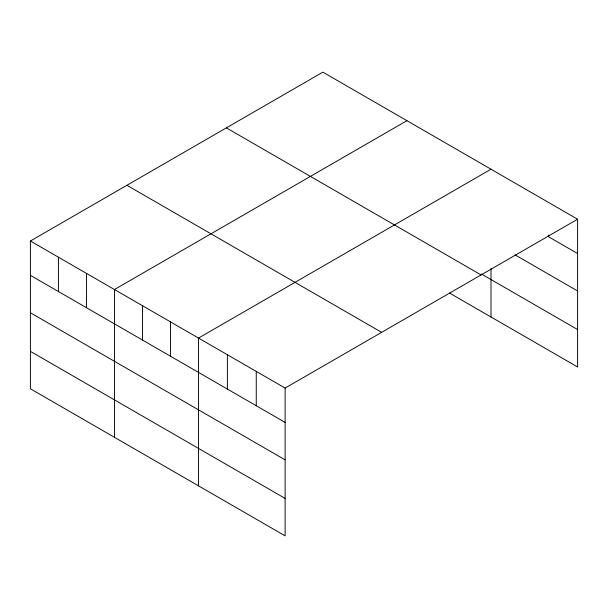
<?xml version="1.0" encoding="UTF-8"?>
<svg xmlns="http://www.w3.org/2000/svg" width="608" height="608" viewBox="0 0 608 608"><rect width="100%" height="100%" fill="white"/><g stroke="black" fill="none" stroke-linecap="round" stroke-linejoin="round"><path stroke-width="0.91" d="M577.6 219.214L285.122 388.071L285.122 535.853L30.4 388.786L30.4 241.011L322.878 72.147L577.6 219.214L577.6 366.989L449.365 292.957M406.934 120.68L114.456 289.537L114.456 437.319M490.99 169.214L198.52 338.071L198.52 485.853M577.6 253.544L548.728 236.877L548.728 235.022M515.052 254.874L577.6 290.981M481.384 274.01L577.6 329.551M226.358 127.87L481.08 274.938M126.92 185.288L381.642 332.348M30.4 241.011L285.122 388.071M30.4 275.34L285.122 422.408M30.4 312.778L285.122 459.846M30.4 351.348L285.122 498.416M490.99 268.531L490.99 316.988M256.257 371.404L256.257 405.741M227.384 354.738L227.384 389.074M170.498 321.89L170.498 356.227M142.477 305.718L142.477 340.054M86.442 273.364L86.442 307.701M58.421 257.184L58.421 291.521"/></g></svg>
